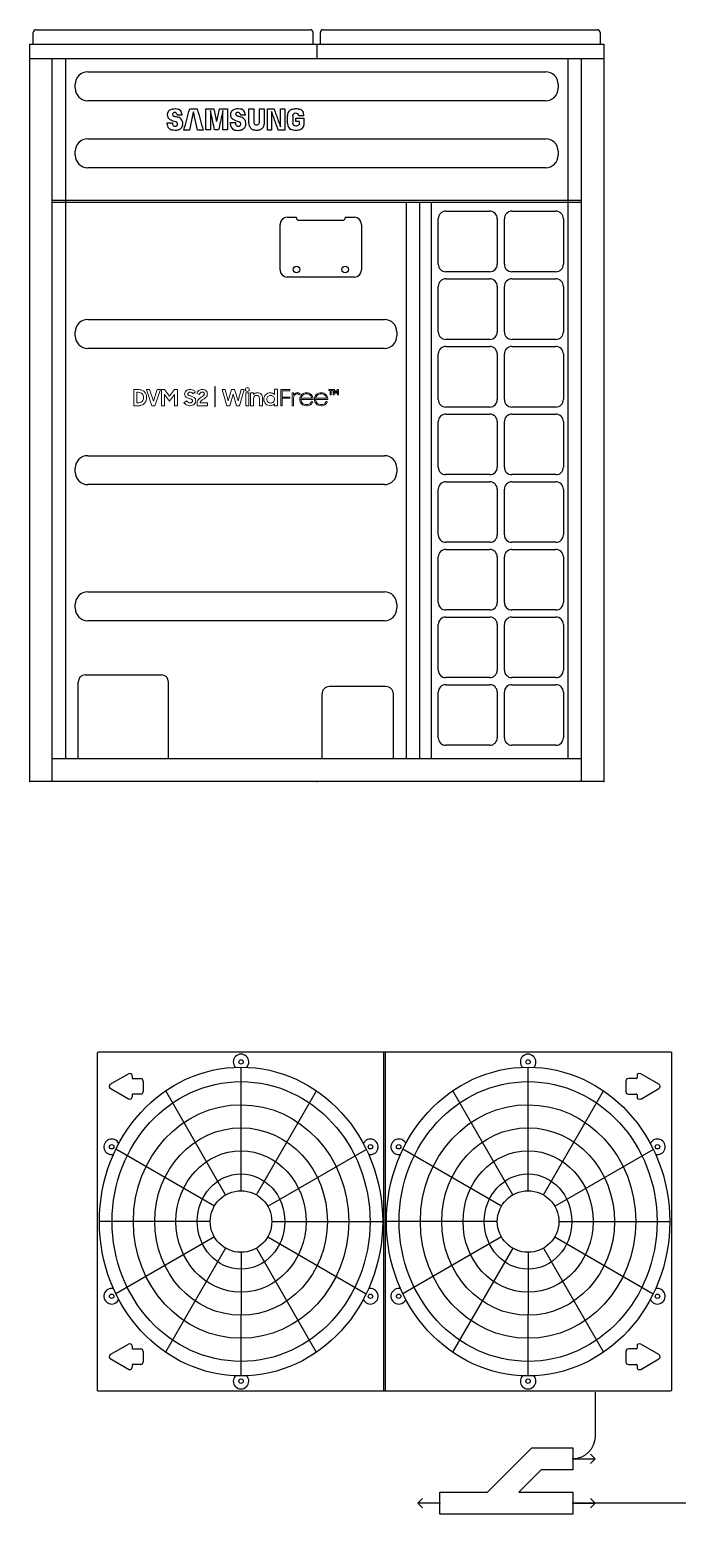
# Model space of a CAD drawing. Header units: millimetres. Extents: x -1305 to 107762, y -9150 to 56526.
# Drawn here: x 88169 to 89630, y 36033 to 39379 of the extents above; entities that cross this region are included whole.
import ezdxf

# ---------------------------------------------------------------- set-up
doc = ezdxf.new("R2010")
doc.units = ezdxf.units.MM
for name, color, linetype in [('DVM_JOINT', 6, 'Continuous'), ('DVM_OUTDOOR', 7, 'Continuous'), ('DVM_PIPE', 3, 'Continuous'), ('DVM_REPORT', 7, 'Continuous'), ('DVM_UNIT_BP', 7, 'Continuous'), ('DVM_UNIT_LP', 3, 'Continuous'), ('Layer 2', 7, 'Continuous')]:
    doc.layers.add(name, color=color, linetype=linetype)

# ---------------------------------------------------------------- blocks, each defined once
blk = doc.blocks.new('DVM_LP_VEC')
at = {"layer": 'DVM_UNIT_LP', "color": 0}
blk.add_line((0, 0), (100, 0), dxfattribs=at)
blk.add_lwpolyline([(78.8, 21.2), (100, 0), (78.8, -21.2)], dxfattribs=at)
blk.add_point((0, 0), dxfattribs=at)
blk = doc.blocks.new('ACC_AC_RF')
at = {"layer": 'DVM_JOINT'}
blk.add_lwpolyline([(-150, 25), (-150, -25), (-42.3, -25), (57.7, -125), (150, -125), (150, -75), (78.4, -75), (28.4, -25), (150, -25), (150, 25), (-150, 25)], dxfattribs=at)
at = {"layer": 'DVM_UNIT_BP'}
for p in [(-150, 0), (150, 0), (150, -100)]:
    blk.add_point(p, dxfattribs=at)
at = {"layer": 'DVM_UNIT_LP', "xscale": 0.5, "yscale": 0.5, "zscale": 0.5, "rotation": 180}
blk.add_blockref('DVM_LP_VEC', (-150, 0), dxfattribs=at)
at = {"layer": 'DVM_UNIT_LP', "color": 1, "xscale": -0.5, "yscale": 0.5, "zscale": 0.5, "rotation": 180}
blk.add_blockref('DVM_LP_VEC', (150, 0), dxfattribs=at)
at = {"layer": 'DVM_UNIT_LP', "color": 2, "xscale": -0.5, "yscale": 0.5, "zscale": 0.5, "rotation": 180}
blk.add_blockref('DVM_LP_VEC', (150, -100), dxfattribs=at)
blk = doc.blocks.new('A$C4428b33a')
at = {"layer": 'DVM_OUTDOOR', "color": 0}
for p, q in [((645.6, 765), (645.6, 0)), ((649.6, 0), (649.6, 765)), ((28.9, 692), (69.9, 715.7)), ((78.2, 710.9), (78.2, 706.2)), ((79.6, 704.7), (97.6, 704.7)), ((323.9, 451.9), (324.1, 730.5)), ((971.4, 451.9), (971.7, 730.5)), ((1215.6, 704.7), (1197.6, 704.7)), ((1217.1, 710.9), (1217.1, 706.2)), ((1266.4, 692), (1225.4, 715.7)), ((69.9, 658.7), (28.9, 682.4)), ((97.6, 669.7), (79.6, 669.7)), ((103.2, 699.2), (103.2, 675.2)), ((289.2, 442.6), (154, 677.2)), ((358.6, 442.6), (494.2, 676.9)), ((936.7, 442.6), (801.5, 677.2)), ((1006.1, 442.6), (1141.7, 676.9)), ((1192.1, 699.2), (1192.1, 675.2)), ((1197.6, 669.7), (1215.6, 669.7)), ((1225.4, 658.7), (1266.4, 682.4)), ((78.2, 668.2), (78.2, 663.5)), ((1217.1, 668.2), (1217.1, 663.5)), ((263.7, 417.3), (41.7, 545.8)), ((384.1, 417.2), (606.3, 545.2)), ((911.3, 417.3), (689.2, 545.8)), ((1031.6, 417.2), (1253.8, 545.2)), ((254.4, 382.6), (4.4, 382.8)), ((393.3, 382.4), (643.4, 382.2)), ((901.9, 382.6), (651.9, 382.8)), ((1040.9, 382.4), (1290.9, 382.2)), ((263.7, 347.8), (41.4, 219.8)), ((384, 347.7), (606, 219.2)), ((911.2, 347.8), (689, 219.8)), ((1031.5, 347.7), (1253.6, 219.2)), ((289.2, 322.4), (153.6, 88.1)), ((323.9, 313.1), (323.6, 34.5)), ((358.6, 322.4), (493.7, 87.7)), ((936.7, 322.4), (801.1, 88.1)), ((971.4, 313.1), (971.1, 34.5)), ((1006.1, 322.4), (1141.3, 87.7)), ((28.9, 82.6), (69.9, 106.3)), ((78.2, 101.5), (78.2, 96.8)), ((1217.1, 101.5), (1217.1, 96.8)), ((1266.4, 82.6), (1225.4, 106.3)), ((69.9, 49.3), (28.9, 73)), ((79.6, 95.3), (97.6, 95.3)), ((103.2, 89.8), (103.2, 65.8)), ((1192.1, 89.8), (1192.1, 65.8)), ((1215.6, 95.3), (1197.6, 95.3)), ((1225.4, 49.3), (1266.4, 73)), ((78.2, 58.8), (78.2, 54.1)), ((97.6, 60.3), (79.6, 60.3)), ((1197.6, 60.3), (1215.6, 60.3)), ((1217.1, 58.8), (1217.1, 54.1))]:
    blk.add_line(p, q, dxfattribs=at)
blk.add_lwpolyline([(3.1, 765), (1292.1, 765, -0.414263), (1295.1, 762), (1295, 3, -0.414164), (1292, 0), (3, 0, -0.414263), (0, 3), (0.1, 762, -0.414164)], format="xyb", close=True, dxfattribs=at)
for centre, radius in [((323.9, 742.3), 5), ((971.4, 742.3), 5), ((32, 551), 5), ((615.8, 551), 5), ((679.5, 551), 5), ((1263.2, 551), 5), ((323.9, 382.5), 69.4), ((971.4, 382.5), 69.4), ((32, 214), 5), ((615.8, 214), 5), ((679.5, 214), 5), ((1263.2, 214), 5), ((323.9, 22.7), 5), ((971.4, 22.7), 5)]:
    blk.add_circle(centre, radius, dxfattribs=at)
for centre, radius, start, end in [((323.9, 742.3), 17.5, 316.4681, 223.5206), ((971.4, 742.3), 17.5, 316.4456, 223.5431), ((72.6, 710.9), 5.54, 0, 120), ((79.6, 706.2), 1.46, 180, 270), ((97.6, 699.2), 5.54, 0, 90), ((1197.6, 699.2), 5.54, 90, 180), ((1215.6, 706.2), 1.46, 270, 0), ((1222.6, 710.9), 5.54, 60, 180), ((31.6, 687.2), 5.54, 120, 240), ((79.6, 668.2), 1.46, 90, 180), ((97.6, 675.2), 5.54, 270, 0), ((1197.6, 675.2), 5.54, 180, 270), ((1215.6, 668.2), 1.46, 0, 90), ((1263.6, 687.2), 5.54, 300, 60), ((72.6, 663.5), 5.54, 240, 0), ((1222.6, 663.5), 5.54, 180, 300), ((32, 551), 17.5, 23.8613, 283.9725), ((615.7, 551), 17.5, 256.1625, 155.9588), ((679.5, 551), 17.5, 23.9794, 283.8544), ((1263.3, 551), 17.5, 255.9881, 156.1163), ((32, 214), 17.5, 75.9881, 336.1163), ((615.7, 214), 17.5, 203.9794, 103.8544), ((679.5, 214), 17.5, 76.1625, 335.9587), ((1263.3, 214), 17.5, 203.8613, 103.9725), ((72.6, 101.5), 5.54, 0, 120), ((1222.6, 101.5), 5.54, 60, 180), ((31.6, 77.8), 5.54, 120, 240), ((79.6, 96.8), 1.46, 180, 270), ((97.6, 89.8), 5.54, 0, 90), ((1197.6, 89.8), 5.54, 90, 180), ((1215.6, 96.8), 1.46, 270, 0), ((1263.6, 77.8), 5.54, 300, 60), ((72.6, 54.1), 5.54, 240, 0), ((79.6, 58.8), 1.46, 90, 180), ((97.6, 65.8), 5.54, 270, 0), ((323.9, 22.7), 17.5, 136.4456, 43.5431), ((971.4, 22.7), 17.5, 136.4681, 43.5206), ((1197.6, 65.8), 5.54, 180, 270), ((1215.6, 58.8), 1.46, 0, 90), ((1222.6, 54.1), 5.54, 180, 300)]:
    blk.add_arc(centre, radius, start, end, dxfattribs=at)
for centre, major_axis, ratio in [((323.9, 382.5), (0, 348), 0.918136), ((971.4, 382.5), (0, 348), 0.918136), ((323.9, 382.5), (0.2, 315.3), 0.922691), ((971.4, 382.5), (0.2, 315.3), 0.922691), ((323.9, 382.5), (0.2, 263.3), 0.922407), ((971.4, 382.5), (0.2, 263.3), 0.922407), ((323.9, 382.5), (0.3, 211.3), 0.922006), ((971.4, 382.5), (0.3, 211.3), 0.922006), ((323.9, 382.5), (0.3, 159.3), 0.921389), ((971.4, 382.5), (0.3, 159.3), 0.921389), ((323.9, 382.5), (0.2, 107.3), 0.920083), ((971.4, 382.5), (0.2, 107.3), 0.920083)]:
    blk.add_ellipse(centre, major_axis=major_axis, ratio=ratio, dxfattribs=at)
blk = doc.blocks.new('A$C54a4946b')
at = {"layer": 'DVM_PIPE'}
for points in [[(3082.4, 275), (3082.4, 75, -0.41), (3032.4, 25), (1072.4, 25)], [(1122.4, 275), (1122.4, 175, -0.41), (1072.4, 125)]]:
    blk.add_lwpolyline(points, format="xyb", dxfattribs=at)
at = {"layer": 'DVM_JOINT', "extrusion": (0, 0, -1), "rotation": 180.0000000011413}
blk.add_blockref('ACC_AC_RF', (-922.4, 25), dxfattribs=at)
at = {"layer": 'DVM_OUTDOOR', "color": 0}
blk.add_blockref('A$C4428b33a', (0, 277.5), dxfattribs=at)
blk = doc.blocks.new('block 9')
at = {"layer": 'Layer 2', "lineweight": 0}
blk.add_lwpolyline([(137.7, -101.4), (144.8, -101.4), (151.7, -127), (159.3, -101.4), (166.1, -101.4), (173.7, -126.9), (180.5, -101.4), (187.4, -101.4), (177.1, -138), (170.3, -138), (162.6, -112.2), (155, -138), (148.1, -138), (137.7, -101.4)], dxfattribs=at)
blk = doc.blocks.new('block 10')
at = {"layer": 'Layer 2', "lineweight": 0}
blk.add_lwpolyline([(191.1, -108.7), (198, -108.7), (198, -138), (191.1, -138), (191.1, -108.7)], dxfattribs=at)
blk.add_open_spline([(190.3, -101.5), (190.3, -100.2), (190.7, -99.2), (191.4, -98.4), (192.2, -97.6), (193.2, -97.3), (194.5, -97.3), (195.9, -97.3), (196.9, -97.6), (197.7, -98.4), (198.4, -99.2), (198.8, -100.2), (198.8, -101.5), (198.8, -102.8), (198.4, -103.8), (197.7, -104.6), (196.9, -105.3), (195.9, -105.7), (194.5, -105.7), (193.2, -105.7), (192.1, -105.3), (191.4, -104.6), (190.7, -103.8), (190.3, -102.8), (190.3, -101.5)], degree=3, knots=[0, 0, 0, 0, 1, 1, 1, 2, 2, 2, 3, 3, 3, 4, 4, 4, 5, 5, 5, 6, 6, 6, 7, 7, 7, 8, 8, 8, 8], dxfattribs=at)
blk = doc.blocks.new('block 11')
at = {"layer": 'Layer 2', "lineweight": 0}
blk.add_open_spline([(201.9, -108.7), (201.9, -108.7), (208.6, -108.7), (208.6, -108.7), (208.6, -108.7), (208.6, -112.7), (208.6, -112.7), (209.5, -111.5), (210.8, -110.5), (212.2, -109.7), (213.7, -109), (215.4, -108.6), (217.3, -108.6), (221, -108.6), (223.8, -109.7), (225.9, -111.9), (227.9, -114), (228.9, -117), (228.9, -120.9), (228.9, -120.9), (228.9, -138), (228.9, -138), (228.9, -138), (222.1, -138), (222.1, -138), (222.1, -138), (222.1, -121.7), (222.1, -121.7), (222.1, -119.5), (221.5, -117.7), (220.4, -116.4), (219.3, -115.1), (217.7, -114.5), (215.5, -114.5), (213.5, -114.5), (211.9, -115.1), (210.6, -116.5), (209.3, -117.8), (208.6, -119.7), (208.6, -122.3), (208.6, -122.3), (208.6, -138), (208.6, -138), (208.6, -138), (201.9, -138), (201.9, -138), (201.9, -138), (201.9, -108.7), (201.9, -108.7)], degree=3, knots=[0, 0, 0, 0, 1, 1, 1, 2, 2, 2, 3, 3, 3, 4, 4, 4, 5, 5, 5, 6, 6, 6, 7, 7, 7, 8, 8, 8, 9, 9, 9, 10, 10, 10, 11, 11, 11, 12, 12, 12, 13, 13, 13, 14, 14, 14, 15, 15, 15, 16, 16, 16, 16], dxfattribs=at)
blk = doc.blocks.new('block 12')
at = {"layer": 'Layer 2', "lineweight": 0}
for points, knots in [([(246.3, -138), (244.6, -138), (242.8, -137.7), (241.1, -137), (239.4, -136.4), (237.8, -135.4), (236.5, -134.2), (235.1, -132.9), (234, -131.4), (233.2, -129.5), (232.3, -127.7), (231.9, -125.7), (231.9, -123.3), (231.9, -121), (232.3, -118.9), (233.1, -117.1), (233.9, -115.3), (235, -113.7), (236.4, -112.5), (237.7, -111.2), (239.3, -110.3), (241, -109.6), (242.8, -109), (244.6, -108.6), (246.4, -108.6), (248.3, -108.6), (250.1, -109), (251.7, -109.7), (253.4, -110.4), (254.7, -111.4), (255.8, -112.7), (255.8, -112.7), (255.8, -100.9), (255.8, -100.9), (255.8, -100.9), (262.6, -100.9), (262.6, -100.9), (262.6, -100.9), (262.6, -138), (262.6, -138), (262.6, -138), (255.8, -138), (255.8, -138), (255.8, -138), (255.8, -133.8), (255.8, -133.8), (254.8, -135.1), (253.4, -136.1), (251.7, -136.9), (250.1, -137.6), (248.3, -138), (246.3, -138)], [0, 0, 0, 0, 1, 1, 1, 2, 2, 2, 3, 3, 3, 4, 4, 4, 5, 5, 5, 6, 6, 6, 7, 7, 7, 8, 8, 8, 9, 9, 9, 10, 10, 10, 11, 11, 11, 12, 12, 12, 13, 13, 13, 14, 14, 14, 15, 15, 15, 16, 16, 16, 17, 17, 17, 17]), ([(247.4, -131.8), (248.7, -131.8), (249.9, -131.6), (250.9, -131.1), (252, -130.7), (252.9, -130.1), (253.7, -129.3), (254.4, -128.5), (255.1, -127.6), (255.5, -126.6), (256, -125.6), (256.2, -124.4), (256.2, -123.2), (256.2, -122.1), (256, -121), (255.5, -120), (255.1, -118.9), (254.4, -118), (253.7, -117.2), (252.9, -116.5), (252, -115.9), (250.9, -115.4), (249.9, -115), (248.7, -114.8), (247.4, -114.8), (246.2, -114.8), (245, -115), (243.9, -115.4), (242.9, -115.9), (241.9, -116.5), (241.1, -117.2), (240.3, -118), (239.7, -118.9), (239.2, -119.9), (238.8, -120.9), (238.6, -122.1), (238.6, -123.2), (238.6, -124.4), (238.8, -125.6), (239.2, -126.6), (239.7, -127.7), (240.3, -128.6), (241.1, -129.3), (241.9, -130.1), (242.9, -130.7), (243.9, -131.1), (245, -131.6), (246.2, -131.8), (247.4, -131.8)], [0, 0, 0, 0, 1, 1, 1, 2, 2, 2, 3, 3, 3, 4, 4, 4, 5, 5, 5, 6, 6, 6, 7, 7, 7, 8, 8, 8, 9, 9, 9, 10, 10, 10, 11, 11, 11, 12, 12, 12, 13, 13, 13, 14, 14, 14, 15, 15, 15, 16, 16, 16, 16])]:
    blk.add_open_spline(points, degree=3, knots=knots, dxfattribs=at)
blk = doc.blocks.new('block 13')
at = {"layer": 'Layer 2', "lineweight": 0}
blk.add_lwpolyline([(270.3, -101.4), (290.9, -101.4), (290.9, -104.2), (273.2, -104.2), (273.2, -118.3), (290.9, -118.3), (290.9, -121), (273.2, -121), (273.2, -138), (270.3, -138), (270.3, -101.4)], dxfattribs=at)
blk = doc.blocks.new('block 14')
at = {"layer": 'Layer 2', "lineweight": 0}
blk.add_open_spline([(296.1, -108.7), (296.1, -108.7), (298.9, -108.7), (298.9, -108.7), (298.9, -108.7), (298.9, -114.3), (298.9, -114.3), (299.7, -112.5), (300.8, -111.1), (302.3, -110.1), (303.7, -109.2), (305.5, -108.7), (307.6, -108.7), (308.9, -108.7), (310, -108.8), (310.9, -109.1), (311.8, -109.3), (312.7, -109.7), (313.6, -110.2), (313.6, -110.2), (311.9, -112.9), (311.9, -112.9), (311.3, -112.4), (310.6, -112), (309.9, -111.8), (309.2, -111.5), (308.4, -111.3), (307.5, -111.3), (304.9, -111.3), (302.8, -112.2), (301.3, -113.9), (299.8, -115.6), (299, -117.9), (299, -121), (299, -121), (299, -138), (299, -138), (299, -138), (296.1, -138), (296.1, -138), (296.1, -138), (296.1, -108.7), (296.1, -108.7)], degree=3, knots=[0, 0, 0, 0, 1, 1, 1, 2, 2, 2, 3, 3, 3, 4, 4, 4, 5, 5, 5, 6, 6, 6, 7, 7, 7, 8, 8, 8, 9, 9, 9, 10, 10, 10, 11, 11, 11, 12, 12, 12, 13, 13, 13, 14, 14, 14, 14], dxfattribs=at)
blk = doc.blocks.new('block 15')
at = {"layer": 'Layer 2', "lineweight": 0}
for points, knots in [([(328.1, -138), (325.8, -138), (323.6, -137.6), (321.7, -136.9), (319.8, -136.1), (318.2, -135.1), (316.9, -133.8), (315.6, -132.5), (314.6, -131), (313.8, -129.2), (313.1, -127.4), (312.8, -125.5), (312.8, -123.4), (312.8, -121.3), (313.2, -119.4), (313.9, -117.6), (314.7, -115.8), (315.7, -114.2), (317.1, -112.9), (318.5, -111.6), (320.1, -110.6), (321.9, -109.8), (323.8, -109), (325.8, -108.6), (328, -108.6), (330.1, -108.6), (332.1, -109), (333.9, -109.6), (335.7, -110.3), (337.3, -111.3), (338.7, -112.5), (340, -113.8), (341, -115.3), (341.8, -117), (342.5, -118.6), (342.9, -120.5), (342.9, -122.5), (342.9, -122.5), (342.9, -123.7), (342.9, -123.7), (342.9, -123.7), (315.5, -123.7), (315.5, -123.7), (315.6, -125.4), (316, -127), (316.6, -128.4), (317.3, -129.8), (318.1, -131.1), (319.2, -132.1), (320.3, -133.1), (321.6, -134), (323.1, -134.5), (324.6, -135.1), (326.3, -135.4), (328.1, -135.4), (331, -135.4), (333.4, -134.7), (335.3, -133.3), (337.2, -131.9), (338.7, -130), (339.7, -127.6), (339.7, -127.6), (342.2, -128.8), (342.2, -128.8), (340.9, -131.7), (339.1, -134), (336.8, -135.6), (334.5, -137.2), (331.6, -138), (328.1, -138)], [0, 0, 0, 0, 1, 1, 1, 2, 2, 2, 3, 3, 3, 4, 4, 4, 5, 5, 5, 6, 6, 6, 7, 7, 7, 8, 8, 8, 9, 9, 9, 10, 10, 10, 11, 11, 11, 12, 12, 12, 13, 13, 13, 14, 14, 14, 15, 15, 15, 16, 16, 16, 17, 17, 17, 18, 18, 18, 19, 19, 19, 20, 20, 20, 21, 21, 21, 22, 22, 22, 23, 23, 23, 23]), ([(328, -111.2), (326.4, -111.2), (324.8, -111.5), (323.4, -112), (322, -112.5), (320.8, -113.2), (319.7, -114.1), (318.6, -114.9), (317.7, -116), (317, -117.2), (316.3, -118.4), (315.8, -119.7), (315.6, -121.1), (315.6, -121.1), (340, -121.1), (340, -121.1), (339.9, -119.6), (339.5, -118.3), (338.8, -117.1), (338.2, -115.9), (337.3, -114.8), (336.3, -114), (335.3, -113.1), (334.1, -112.4), (332.6, -111.9), (331.2, -111.5), (329.7, -111.2), (328, -111.2)], [0, 0, 0, 0, 1, 1, 1, 2, 2, 2, 3, 3, 3, 4, 4, 4, 5, 5, 5, 6, 6, 6, 7, 7, 7, 8, 8, 8, 9, 9, 9, 9])]:
    blk.add_open_spline(points, degree=3, knots=knots, dxfattribs=at)
blk = doc.blocks.new('block 16')
at = {"layer": 'Layer 2', "lineweight": 0}
for points, knots in [([(361.3, -138), (358.9, -138), (356.8, -137.6), (354.9, -136.9), (353, -136.1), (351.4, -135.1), (350.1, -133.8), (348.7, -132.5), (347.7, -131), (347, -129.2), (346.3, -127.4), (345.9, -125.5), (345.9, -123.4), (345.9, -121.3), (346.3, -119.4), (347.1, -117.6), (347.8, -115.8), (348.9, -114.2), (350.3, -112.9), (351.6, -111.6), (353.2, -110.6), (355.1, -109.8), (357, -109), (359, -108.6), (361.1, -108.6), (363.3, -108.6), (365.3, -109), (367.1, -109.6), (368.9, -110.3), (370.5, -111.3), (371.8, -112.5), (373.1, -113.8), (374.2, -115.3), (374.9, -117), (375.7, -118.6), (376.1, -120.5), (376.1, -122.5), (376.1, -122.5), (376.1, -123.7), (376.1, -123.7), (376.1, -123.7), (348.7, -123.7), (348.7, -123.7), (348.8, -125.4), (349.1, -127), (349.8, -128.4), (350.4, -129.8), (351.3, -131.1), (352.4, -132.1), (353.5, -133.1), (354.8, -134), (356.3, -134.5), (357.8, -135.1), (359.5, -135.4), (361.3, -135.4), (364.1, -135.4), (366.5, -134.7), (368.5, -133.3), (370.4, -131.9), (371.8, -130), (372.8, -127.6), (372.8, -127.6), (375.4, -128.8), (375.4, -128.8), (374.1, -131.7), (372.3, -134), (370, -135.6), (367.7, -137.2), (364.8, -138), (361.3, -138)], [0, 0, 0, 0, 1, 1, 1, 2, 2, 2, 3, 3, 3, 4, 4, 4, 5, 5, 5, 6, 6, 6, 7, 7, 7, 8, 8, 8, 9, 9, 9, 10, 10, 10, 11, 11, 11, 12, 12, 12, 13, 13, 13, 14, 14, 14, 15, 15, 15, 16, 16, 16, 17, 17, 17, 18, 18, 18, 19, 19, 19, 20, 20, 20, 21, 21, 21, 22, 22, 22, 23, 23, 23, 23]), ([(361.1, -111.2), (359.5, -111.2), (358, -111.5), (356.6, -112), (355.2, -112.5), (353.9, -113.2), (352.9, -114.1), (351.8, -114.9), (350.9, -116), (350.2, -117.2), (349.4, -118.4), (349, -119.7), (348.8, -121.1), (348.8, -121.1), (373.2, -121.1), (373.2, -121.1), (373, -119.6), (372.6, -118.3), (372, -117.1), (371.3, -115.9), (370.5, -114.8), (369.5, -114), (368.4, -113.1), (367.2, -112.4), (365.8, -111.9), (364.4, -111.5), (362.8, -111.2), (361.1, -111.2)], [0, 0, 0, 0, 1, 1, 1, 2, 2, 2, 3, 3, 3, 4, 4, 4, 5, 5, 5, 6, 6, 6, 7, 7, 7, 8, 8, 8, 9, 9, 9, 9])]:
    blk.add_open_spline(points, degree=3, knots=knots, dxfattribs=at)
blk = doc.blocks.new('block 8')
at = {"layer": 'Layer 2'}
for name in ['block 10', 'block 9', 'block 11', 'block 12', 'block 13', 'block 14', 'block 15', 'block 16']:
    blk.add_blockref(name, (0, 0), dxfattribs=at)
blk = doc.blocks.new('block 7')
at = {"layer": 'Layer 2'}
blk.add_blockref('block 8', (0, 0), dxfattribs=at)
blk = doc.blocks.new('block 19')
at = {"layer": 'Layer 2', "lineweight": 0}
blk.add_lwpolyline([(381.5, -103.7), (378.2, -103.7), (378.2, -101.5), (387, -101.5), (387, -103.7), (383.7, -103.7), (383.7, -113.7), (381.5, -113.7), (381.5, -103.7)], dxfattribs=at)
blk = doc.blocks.new('block 20')
at = {"layer": 'Layer 2', "lineweight": 0}
blk.add_lwpolyline([(388.3, -101.5), (390.6, -101.5), (394.3, -106.7), (398.1, -101.5), (400.2, -101.5), (400.2, -113.7), (398, -113.7), (398, -105.2), (394.2, -110.2), (390.6, -105.3), (390.6, -113.7), (388.3, -113.7), (388.3, -101.5)], dxfattribs=at)
blk = doc.blocks.new('block 18')
at = {"layer": 'Layer 2'}
for name in ['block 19', 'block 20']:
    blk.add_blockref(name, (0, 0), dxfattribs=at)
blk = doc.blocks.new('block 17')
at = {"layer": 'Layer 2'}
blk.add_blockref('block 18', (0, 0), dxfattribs=at)
blk = doc.blocks.new('block 21')
at = {"layer": 'Layer 2', "lineweight": 0}
blk.add_lwpolyline([(122.5, -140.5), (121.2, -140.5), (121.2, -94.7), (122.5, -94.7), (122.5, -140.5)], dxfattribs=at)
blk = doc.blocks.new('block 6')
at = {"layer": 'Layer 2'}
for name in ['block 21', 'block 7', 'block 17']:
    blk.add_blockref(name, (0, 0), dxfattribs=at)
blk = doc.blocks.new('block 24')
at = {"layer": 'Layer 2', "lineweight": 0}
for points in [[(-32.8, -101.4), (-25.8, -101.4), (-17.1, -127.5), (-8.5, -101.4), (-1.5, -101.4), (-13.7, -137.9), (-20.6, -137.9), (-32.8, -101.4)], [(1.3, -101.4), (8.1, -101.4), (19.1, -116.7), (30.6, -101.4), (37.1, -101.4), (37.1, -137.9), (30.3, -137.9), (30.3, -112.3), (19.1, -127.4), (8.1, -112.5), (8.1, -137.9), (1.3, -137.9), (1.3, -101.4)]]:
    blk.add_lwpolyline(points, dxfattribs=at)
for points, knots in [([(-61.6, -101.4), (-61.6, -101.4), (-51.6, -101.4), (-51.6, -101.4), (-48.6, -101.4), (-45.8, -101.9), (-43.5, -102.8), (-41.1, -103.7), (-39, -105), (-37.4, -106.6), (-35.7, -108.3), (-34.5, -110.2), (-33.6, -112.4), (-32.8, -114.6), (-32.4, -117), (-32.4, -119.6), (-32.4, -122.2), (-32.8, -124.6), (-33.8, -126.9), (-34.7, -129.1), (-36, -131), (-37.7, -132.6), (-39.4, -134.3), (-41.4, -135.5), (-43.7, -136.5), (-46, -137.4), (-48.6, -137.9), (-51.3, -137.9), (-51.3, -137.9), (-61.6, -137.9), (-61.6, -137.9), (-61.6, -137.9), (-61.6, -101.4), (-61.6, -101.4)], [0, 0, 0, 0, 1, 1, 1, 2, 2, 2, 3, 3, 3, 4, 4, 4, 5, 5, 5, 6, 6, 6, 7, 7, 7, 8, 8, 8, 9, 9, 9, 10, 10, 10, 11, 11, 11, 11]), ([(-54.8, -107.7), (-54.8, -107.7), (-54.8, -131.6), (-54.8, -131.6), (-54.8, -131.6), (-52.1, -131.6), (-52.1, -131.6), (-50.1, -131.6), (-48.3, -131.3), (-46.7, -130.7), (-45.1, -130.1), (-43.8, -129.2), (-42.7, -128.1), (-41.6, -127.1), (-40.7, -125.8), (-40.1, -124.4), (-39.5, -122.9), (-39.2, -121.3), (-39.2, -119.6), (-39.2, -117.9), (-39.4, -116.3), (-40, -114.8), (-40.5, -113.4), (-41.3, -112.1), (-42.4, -111), (-43.5, -110), (-44.9, -109.2), (-46.5, -108.6), (-48.2, -108), (-50.2, -107.7), (-52.4, -107.7), (-52.4, -107.7), (-54.8, -107.7), (-54.8, -107.7)], [0, 0, 0, 0, 1, 1, 1, 2, 2, 2, 3, 3, 3, 4, 4, 4, 5, 5, 5, 6, 6, 6, 7, 7, 7, 8, 8, 8, 9, 9, 9, 10, 10, 10, 11, 11, 11, 11]), ([(65.7, -137.9), (62.4, -137.9), (59.6, -137.3), (57.4, -136), (55.1, -134.8), (53.2, -133.2), (51.5, -131.4), (51.5, -131.4), (57.7, -126.7), (57.7, -126.7), (58.6, -128.2), (59.8, -129.4), (61.1, -130.2), (62.5, -131), (64, -131.4), (65.7, -131.4), (67.5, -131.4), (68.8, -130.9), (69.8, -130), (70.7, -129), (71.2, -127.9), (71.2, -126.7), (71.2, -125.9), (71, -125.3), (70.6, -124.8), (70.1, -124.3), (69.6, -123.8), (68.9, -123.4), (68.2, -123.1), (67.4, -122.7), (66.4, -122.4), (65.5, -122.2), (64.6, -121.9), (63.6, -121.6), (62.4, -121.2), (61.2, -120.8), (59.9, -120.3), (58.7, -119.9), (57.6, -119.3), (56.6, -118.5), (55.6, -117.7), (54.8, -116.8), (54.2, -115.7), (53.6, -114.6), (53.3, -113.2), (53.3, -111.5), (53.3, -110.1), (53.6, -108.7), (54.2, -107.5), (54.8, -106.3), (55.6, -105.2), (56.7, -104.3), (57.8, -103.4), (59.1, -102.6), (60.6, -102.1), (62, -101.6), (63.6, -101.4), (65.4, -101.4), (66.8, -101.4), (68.2, -101.5), (69.3, -101.8), (70.5, -102), (71.6, -102.4), (72.6, -102.9), (73.6, -103.3), (74.5, -103.9), (75.3, -104.5), (76.1, -105.2), (76.9, -105.9), (77.6, -106.6), (77.6, -106.6), (72, -111), (72, -111), (70.5, -108.6), (68.3, -107.4), (65.4, -107.4), (63.8, -107.4), (62.5, -107.8), (61.6, -108.6), (60.8, -109.3), (60.3, -110.3), (60.3, -111.4), (60.3, -112.1), (60.5, -112.7), (60.9, -113.2), (61.3, -113.7), (61.9, -114.1), (62.6, -114.5), (63.2, -114.9), (64, -115.2), (64.9, -115.5), (65.8, -115.8), (66.8, -116.1), (67.8, -116.4), (69, -116.8), (70.2, -117.3), (71.5, -117.8), (72.7, -118.3), (73.9, -118.9), (74.9, -119.7), (75.9, -120.5), (76.7, -121.5), (77.4, -122.6), (78, -123.8), (78.3, -125.2), (78.3, -126.9), (78.3, -128.3), (78, -129.6), (77.5, -131), (76.9, -132.3), (76.1, -133.5), (75, -134.5), (73.9, -135.5), (72.6, -136.3), (71.1, -137), (69.5, -137.6), (67.7, -137.9), (65.7, -137.9)], [0, 0, 0, 0, 1, 1, 1, 2, 2, 2, 3, 3, 3, 4, 4, 4, 5, 5, 5, 6, 6, 6, 7, 7, 7, 8, 8, 8, 9, 9, 9, 10, 10, 10, 11, 11, 11, 12, 12, 12, 13, 13, 13, 14, 14, 14, 15, 15, 15, 16, 16, 16, 17, 17, 17, 18, 18, 18, 19, 19, 19, 20, 20, 20, 21, 21, 21, 22, 22, 22, 23, 23, 23, 24, 24, 24, 25, 25, 25, 26, 26, 26, 27, 27, 27, 28, 28, 28, 29, 29, 29, 30, 30, 30, 31, 31, 31, 32, 32, 32, 33, 33, 33, 34, 34, 34, 35, 35, 35, 36, 36, 36, 37, 37, 37, 38, 38, 38, 39, 39, 39, 39]), ([(81.3, -131.6), (81.3, -130), (81.5, -128.6), (82.1, -127.4), (82.7, -126.1), (83.4, -125), (84.3, -124), (85.2, -122.9), (86.3, -122), (87.4, -121.1), (88.6, -120.3), (89.7, -119.5), (90.8, -118.7), (91.7, -118.1), (92.6, -117.5), (93.4, -116.9), (94.3, -116.3), (95, -115.8), (95.6, -115.2), (96.3, -114.6), (96.8, -114), (97.2, -113.4), (97.5, -112.8), (97.7, -112.2), (97.7, -111.5), (97.7, -110.3), (97.3, -109.3), (96.5, -108.5), (95.6, -107.6), (94.4, -107.2), (92.7, -107.2), (91.1, -107.2), (89.8, -107.7), (88.8, -108.7), (87.8, -109.7), (87, -111), (86.4, -112.5), (86.4, -112.5), (80.5, -109.7), (80.5, -109.7), (81.6, -107.1), (83.2, -105.1), (85.3, -103.6), (87.3, -102.1), (89.8, -101.4), (92.8, -101.4), (94.7, -101.4), (96.3, -101.6), (97.8, -102.1), (99.2, -102.7), (100.5, -103.4), (101.5, -104.3), (102.5, -105.2), (103.3, -106.3), (103.8, -107.5), (104.4, -108.7), (104.6, -110), (104.6, -111.4), (104.6, -112.9), (104.4, -114.1), (103.8, -115.3), (103.3, -116.4), (102.6, -117.4), (101.7, -118.4), (100.9, -119.3), (99.9, -120.2), (98.8, -120.9), (97.7, -121.7), (96.6, -122.5), (95.5, -123.2), (94.6, -123.8), (93.7, -124.4), (92.8, -125), (91.9, -125.7), (91.1, -126.3), (90.4, -126.9), (89.7, -127.6), (89.1, -128.3), (88.7, -129), (88.3, -129.7), (88, -130.5), (88, -131.4), (88, -131.4), (104.5, -131.4), (104.5, -131.4), (104.5, -131.4), (104.5, -137.9), (104.5, -137.9), (104.5, -137.9), (81.3, -137.9), (81.3, -137.9), (81.3, -137.9), (81.3, -131.6), (81.3, -131.6)], [0, 0, 0, 0, 1, 1, 1, 2, 2, 2, 3, 3, 3, 4, 4, 4, 5, 5, 5, 6, 6, 6, 7, 7, 7, 8, 8, 8, 9, 9, 9, 10, 10, 10, 11, 11, 11, 12, 12, 12, 13, 13, 13, 14, 14, 14, 15, 15, 15, 16, 16, 16, 17, 17, 17, 18, 18, 18, 19, 19, 19, 20, 20, 20, 21, 21, 21, 22, 22, 22, 23, 23, 23, 24, 24, 24, 25, 25, 25, 26, 26, 26, 27, 27, 27, 28, 28, 28, 29, 29, 29, 30, 30, 30, 31, 31, 31, 31])]:
    blk.add_open_spline(points, degree=3, knots=knots, dxfattribs=at)
blk = doc.blocks.new('block 5')
at = {"layer": 'Layer 2'}
for name in ['block 6', 'block 24']:
    blk.add_blockref(name, (0, 0), dxfattribs=at)
blk = doc.blocks.new('DVM_OD_DVMS2_1295x1695x765_F')
at = {"layer": 'DVM_OUTDOOR', "color": 0}
for p, q in [((8.2, 1662.5), (8.2, 1688.5)), ((14.7, 1695), (632.7, 1695)), ((639.2, 1662.5), (639.2, 1688.5)), ((655.8, 1662.5), (655.8, 1688.5)), ((662.3, 1695), (1280.3, 1695)), ((1286.8, 1688.5), (1286.8, 1662.5)), ((647.5, 1662.5), (647.5, 1629.5)), ((1295, 1629.5), (0, 1629.5)), ((50.5, 0), (50.5, 1629.5)), ((80.5, 1629.5), (80.5, 52.1)), ((1214.5, 52.1), (1214.5, 1629.5)), ((1244.5, 0), (1244.5, 1629.5)), ((131, 1600), (1164, 1600)), ((102.9, 1562.9), (102.9, 1571.9)), ((1192.1, 1571.9), (1192.1, 1562.9)), ((1164, 1534.8), (131, 1534.8)), ((378.5, 1468.7), (369.3, 1510)), ((397.4, 1469.1), (397.4, 1516.6)), ((397.4, 1516.6), (399.4, 1516.6)), ((409.5, 1505.3), (407.8, 1512.9)), ((407.8, 1512.9), (407.8, 1469.1)), ((435.7, 1512.7), (434.1, 1505.3)), ((435.7, 1469.1), (435.7, 1512.7)), ((444.2, 1516.6), (446.2, 1516.6)), ((446.2, 1516.6), (446.2, 1469.1)), ((517.7, 1516), (517.7, 1487)), ((536.3, 1468.7), (536.3, 1516.2)), ((310.5, 1481.2), (310.5, 1485.3)), ((310.5, 1485.3), (322.3, 1485.3)), ((322.3, 1485.3), (322.3, 1482.5)), ((332.8, 1503.1), (332.8, 1502.1)), ((343.4, 1502.1), (332.8, 1502.1)), ((343.4, 1504.6), (343.4, 1502.1)), ((364.4, 1487.4), (360.4, 1468.7)), ((453, 1481.3), (453, 1485.4)), ((453, 1485.4), (464.7, 1485.4)), ((464.7, 1482.7), (464.7, 1485.4)), ((475.2, 1503.2), (475.2, 1502.2)), ((485.8, 1502.2), (475.2, 1502.2)), ((485.8, 1504.8), (485.8, 1502.2)), ((581.5, 1483.4), (581.5, 1501.4)), ((593.3, 1500.9), (593.3, 1484)), ((618, 1501), (607.1, 1501)), ((618, 1504.8), (618, 1501)), ((131, 1449), (1164, 1449)), ((399.4, 1469.1), (397.4, 1469.1)), ((102.9, 1411.9), (102.9, 1420.9)), ((1192.1, 1420.9), (1192.1, 1411.9)), ((1164, 1383.8), (131, 1383.8)), ((50.5, 1310.7), (1244.5, 1310.7)), ((1244.5, 1305.3), (50.5, 1305.3)), ((849.5, 1305.3), (849.5, 52.1)), ((880, 52.1), (880, 1305.3)), ((906, 1305.3), (906, 52.1)), ((580.9, 1272), (600.7, 1272)), ((712.6, 1272), (732.5, 1272)), ((938.8, 1285.9), (1037.8, 1285.9)), ((1087.8, 1285.9), (1186.8, 1285.9)), ((564.9, 1153.4), (564.9, 1256)), ((606.7, 1265.5), (706.7, 1265.5)), ((748.5, 1256), (748.5, 1153.4)), ((921.8, 1166.4), (921.8, 1268.9)), ((1054.8, 1268.9), (1054.8, 1166.4)), ((1070.8, 1166.4), (1070.8, 1268.9)), ((1203.8, 1268.9), (1203.8, 1166.4)), ((1037.8, 1149.4), (938.8, 1149.4)), ((1186.8, 1149.4), (1087.8, 1149.4)), ((732.5, 1137.4), (580.9, 1137.4)), ((921.8, 1013.9), (921.8, 1116.4)), ((938.8, 1133.4), (1037.8, 1133.4)), ((1054.8, 1116.4), (1054.8, 1013.9)), ((1070.8, 1013.9), (1070.8, 1116.4)), ((1087.8, 1133.4), (1186.8, 1133.4)), ((1203.8, 1116.4), (1203.8, 1013.9)), ((131, 1041.7), (800.3, 1041.7)), ((102.9, 1004.6), (102.9, 1013.6)), ((828.4, 1013.6), (828.4, 1004.6)), ((800.3, 976.5), (131, 976.5)), ((1037.8, 996.9), (938.8, 996.9)), ((938.8, 980.9), (1037.8, 980.9)), ((1186.8, 996.9), (1087.8, 996.9)), ((1087.8, 980.9), (1186.8, 980.9)), ((921.8, 861.4), (921.8, 963.9)), ((1054.8, 963.9), (1054.8, 861.4)), ((1070.8, 861.4), (1070.8, 963.9)), ((1203.8, 963.9), (1203.8, 861.4)), ((1037.8, 844.4), (938.8, 844.4)), ((1186.8, 844.4), (1087.8, 844.4)), ((921.8, 708.9), (921.8, 811.4)), ((938.8, 828.4), (1037.8, 828.4)), ((1054.8, 811.4), (1054.8, 708.9)), ((1070.8, 708.9), (1070.8, 811.4)), ((1087.8, 828.4), (1186.8, 828.4)), ((1203.8, 811.4), (1203.8, 708.9)), ((102.9, 697.6), (102.9, 706.6)), ((131, 734.7), (800.3, 734.7)), ((828.4, 706.6), (828.4, 697.6)), ((800.3, 669.5), (131, 669.5)), ((1037.8, 691.9), (938.8, 691.9)), ((938.8, 675.9), (1037.8, 675.9)), ((1186.8, 691.9), (1087.8, 691.9)), ((1087.8, 675.9), (1186.8, 675.9)), ((921.8, 556.4), (921.8, 658.9)), ((1054.8, 658.9), (1054.8, 556.4)), ((1070.8, 556.4), (1070.8, 658.9)), ((1203.8, 658.9), (1203.8, 556.4)), ((1037.8, 539.4), (938.8, 539.4)), ((1186.8, 539.4), (1087.8, 539.4)), ((921.8, 403.9), (921.8, 506.4)), ((938.8, 523.4), (1037.8, 523.4)), ((1054.8, 506.4), (1054.8, 403.9)), ((1070.8, 403.9), (1070.8, 506.4)), ((1087.8, 523.4), (1186.8, 523.4)), ((1203.8, 506.4), (1203.8, 403.9)), ((131, 427.7), (800.3, 427.7)), ((102.9, 390.6), (102.9, 399.6)), ((828.4, 399.6), (828.4, 390.6)), ((1037.8, 386.9), (938.8, 386.9)), ((938.8, 370.9), (1037.8, 370.9)), ((1186.8, 386.9), (1087.8, 386.9)), ((1087.8, 370.9), (1186.8, 370.9)), ((800.3, 362.5), (131, 362.5)), ((921.8, 251.4), (921.8, 353.9)), ((1054.8, 353.9), (1054.8, 251.4)), ((1070.8, 251.4), (1070.8, 353.9)), ((1203.8, 353.9), (1203.8, 251.4)), ((125.5, 240.5), (297.1, 240.5)), ((1037.8, 234.4), (938.8, 234.4)), ((1186.8, 234.4), (1087.8, 234.4)), ((109.5, 52.1), (109.5, 224.5)), ((313.1, 52.1), (313.1, 224.5)), ((803.7, 214.3), (676.3, 214.3)), ((921.8, 98.9), (921.8, 201.4)), ((938.8, 218.4), (1037.8, 218.4)), ((1054.8, 201.4), (1054.8, 98.9)), ((1070.8, 98.9), (1070.8, 201.4)), ((1087.8, 218.4), (1186.8, 218.4)), ((1203.8, 201.4), (1203.8, 98.9)), ((659.5, 52.1), (659.5, 197.5)), ((820.5, 52.1), (820.5, 197.5)), ((1037.8, 81.9), (938.8, 81.9)), ((1186.8, 81.9), (1087.8, 81.9)), ((50.5, 52.1), (1244.5, 52.1))]:
    blk.add_line(p, q, dxfattribs=at)
blk.add_lwpolyline([(0, 1662.5), (1295, 1662.5), (1295, 0), (0, 0)], close=True, dxfattribs=at)
for centre in [(601.7, 1154.2), (711.7, 1154.2)]:
    blk.add_circle(centre, 7.53, dxfattribs=at)
for centre, radius, start, end in [((14.7, 1688.5), 6.5, 90, 180), ((632.7, 1688.5), 6.5, 0, 90), ((662.3, 1688.5), 6.5, 90, 180), ((1280.3, 1688.5), 6.5, 0, 90), ((131, 1571.9), 28.1, 90, 180), ((1164, 1571.9), 28.1, 0, 90), ((131, 1562.9), 28.1, 180, 270), ((1164, 1562.9), 28.1, 270, 0), ((594.8, 1931.5), 500, 238.0303, 238.102), ((331.4, 1504.6), 12, 0, 73.3584), ((810, 1876.5), 500, 227.6439, 227.7467), ((473.8, 1504.8), 12, 0, 73.3584), ((596.5, 1501.4), 15, 128.0575, 180), ((608, 1504.8), 10, 360, 29.5349), ((322.5, 1481.2), 12, 180, 208.57), ((326.9, 1504.4), 4.45, 180.2299, 251.9776), ((330.6, 1483.4), 15, 344.9126, 76.2198), ((465, 1481.3), 12, 180, 208.57), ((473, 1483.5), 15, 344.9126, 76.2198), ((596.5, 1483.4), 15, 180, 242.8583), ((608.5, 1480), 10, 300.6545, 0), ((131, 1420.9), 28.1, 90, 180), ((1164, 1420.9), 28.1, 0, 90), ((131, 1411.9), 28.1, 180, 270), ((1164, 1411.9), 28.1, 270, 0), ((580.9, 1256), 16, 90, 180), ((600.7, 1271), 1, 355.2201, 89.9998), ((712.6, 1271), 1, 89.9999, 184.7802), ((732.5, 1256), 16, 0, 90), ((938.8, 1268.9), 17, 90, 180), ((1037.8, 1268.9), 17, 0, 90), ((1087.8, 1268.9), 17, 90, 180), ((1186.8, 1268.9), 17, 0, 90), ((606.7, 1270.5), 5, 175.2198, 270), ((706.7, 1270.5), 5, 270, 4.7802), ((580.9, 1153.4), 16, 180, 270), ((732.5, 1153.4), 16, 270, 0), ((938.8, 1166.4), 17, 180, 270), ((1037.8, 1166.4), 17, 270, 0), ((1087.8, 1166.4), 17, 180, 270), ((1186.8, 1166.4), 17, 270, 0), ((938.8, 1116.4), 17, 90, 180), ((1037.8, 1116.4), 17, 0, 90), ((1087.8, 1116.4), 17, 90, 180), ((1186.8, 1116.4), 17, 0, 90), ((131, 1013.6), 28.1, 90, 180), ((800.3, 1013.6), 28.1, 0, 90), ((131, 1004.6), 28.1, 180, 270), ((800.3, 1004.6), 28.1, 270, 0), ((938.8, 1013.9), 17, 180, 270), ((1037.8, 1013.9), 17, 270, 0), ((1087.8, 1013.9), 17, 180, 270), ((1186.8, 1013.9), 17, 270, 0), ((938.8, 963.9), 17, 90, 180), ((1037.8, 963.9), 17, 0, 90), ((1087.8, 963.9), 17, 90, 180), ((1186.8, 963.9), 17, 0, 90), ((938.8, 861.4), 17, 180, 270), ((1037.8, 861.4), 17, 270, 0), ((1087.8, 861.4), 17, 180, 270), ((1186.8, 861.4), 17, 270, 0), ((938.8, 811.4), 17, 90, 180), ((1037.8, 811.4), 17, 0, 90), ((1087.8, 811.4), 17, 90, 180), ((1186.8, 811.4), 17, 0, 90), ((131, 706.6), 28.1, 90, 180), ((800.3, 706.6), 28.1, 0, 90), ((938.8, 708.9), 17, 180, 270), ((1037.8, 708.9), 17, 270, 0), ((1087.8, 708.9), 17, 180, 270), ((1186.8, 708.9), 17, 270, 0), ((131, 697.6), 28.1, 180, 270), ((800.3, 697.6), 28.1, 270, 0), ((938.8, 658.9), 17, 90, 180), ((1037.8, 658.9), 17, 0, 90), ((1087.8, 658.9), 17, 90, 180), ((1186.8, 658.9), 17, 0, 90), ((938.8, 556.4), 17, 180, 270), ((1037.8, 556.4), 17, 270, 0), ((1087.8, 556.4), 17, 180, 270), ((1186.8, 556.4), 17, 270, 0), ((938.8, 506.4), 17, 90, 180), ((1037.8, 506.4), 17, 0, 90), ((1087.8, 506.4), 17, 90, 180), ((1186.8, 506.4), 17, 0, 90), ((131, 399.6), 28.1, 90, 180), ((800.3, 399.6), 28.1, 0, 90), ((938.8, 403.9), 17, 180, 270), ((1037.8, 403.9), 17, 270, 0), ((1087.8, 403.9), 17, 180, 270), ((1186.8, 403.9), 17, 270, 0), ((131, 390.6), 28.1, 180, 270), ((800.3, 390.6), 28.1, 270, 0), ((938.8, 353.9), 17, 90, 180), ((1037.8, 353.9), 17, 0, 90), ((1087.8, 353.9), 17, 90, 180), ((1186.8, 353.9), 17, 0, 90), ((125.5, 224.5), 16, 90, 180), ((297.1, 224.5), 16, 0, 90), ((938.8, 251.4), 17, 180, 270), ((1037.8, 251.4), 17, 270, 0), ((1087.8, 251.4), 17, 180, 270), ((1186.8, 251.4), 17, 270, 0), ((676.3, 197.5), 16.8, 90, 180), ((803.7, 197.5), 16.8, 0, 90), ((938.8, 201.4), 17, 90, 180), ((1037.8, 201.4), 17, 0, 90), ((1087.8, 201.4), 17, 90, 180), ((1186.8, 201.4), 17, 0, 90), ((938.8, 98.9), 17, 180, 270), ((1037.8, 98.9), 17, 270, 0), ((1087.8, 98.9), 17, 180, 270), ((1186.8, 98.9), 17, 270, 0)]:
    blk.add_arc(centre, radius, start, end, dxfattribs=at)
at = {"layer": 'DVM_OUTDOOR', "color": 0, "extrusion": (0, 0, -1)}
for centre, radius, start, end in [((-328.1, 1503.1), 4.68, 121.898, 180), ((-470.9, 1503.2), 4.32, 132.2533, 180), ((-327.3, 1482.5), 5, 314.6445, 0), ((-469.3, 1504.5), 4.45, 288.0224, 3.5688), ((-469.7, 1482.7), 5, 314.6445, 0), ((-598.3, 1500.9), 5, 360, 46.5688), ((-598.3, 1484), 5, 311.4171, 360), ((-605.8, 1483), 3, 180, 237.8243)]:
    blk.add_arc(centre, radius, start, end, dxfattribs=at)
at = {"layer": 'DVM_OUTDOOR', "color": 0}
for points, knots in [([(323.7, 1479), (324.9, 1477.8), (326.4, 1477.2), (329.2, 1477.2), (330.7, 1477.5), (331.9, 1478.3), (332.6, 1479), (333.3, 1479.9), (333.7, 1481.1), (333.7, 1482), (333.7, 1483), (333.4, 1484.1), (332.6, 1485.1), (332.2, 1485.6), (331.1, 1486.5), (328.9, 1487.4), (320.8, 1489.6), (316.9, 1491.5), (314.6, 1493.9), (314.1, 1494.4), (313.2, 1495.5), (311.6, 1498.3), (311, 1501), (311, 1505.6), (311.6, 1507.9), (313, 1510.4), (313.6, 1511.3), (315.1, 1513.2), (316.8, 1514.4), (318.3, 1515.2), (320.7, 1516.4), (324, 1517), (330.6, 1517), (332.8, 1516.7), (334.8, 1516.1)], [0, 0, 0, 0, 0.089697, 0.089697, 0.137359, 0.175767, 0.175767, 0.198379, 0.253466, 0.260847, 0.260847, 0.317116, 0.341155, 0.341155, 0.353534, 0.421463, 0.421463, 0.549302, 0.553302, 0.553302, 0.578417, 0.611338, 0.685421, 0.685421, 0.772205, 0.772205, 0.785521, 0.809559, 0.858818, 0.858818, 0.86206, 0.945613, 0.945613, 1, 1, 1, 1]), ([(330, 1507.4), (329.2, 1507.9), (328.1, 1508.2), (325.3, 1508.2), (324.2, 1507.8), (322.8, 1506.4), (322.4, 1505.5), (322.4, 1504.4), (322.4, 1504.4), (322.4, 1504.4)], [0, 0, 0, 0, 0.31345, 0.31345, 0.654461, 0.654461, 0.99262, 0.99262, 1, 1, 1, 1]), ([(361, 1516.2), (361.6, 1516.2), (362.2, 1516.2), (367.3, 1516.2), (371.8, 1516.2), (376.8, 1516.2), (377.4, 1516.2), (378, 1516.2)], [0, 0, 0, 0, 0.105956, 0.105956, 0.894057, 0.894057, 1, 1, 1, 1]), ([(466.2, 1479.1), (467.4, 1477.9), (468.8, 1477.4), (471.6, 1477.4), (473.2, 1477.6), (474.3, 1478.4), (475, 1479.1), (475.7, 1480), (476.1, 1481.2), (476.2, 1482.1), (476.2, 1483.1), (475.8, 1484.3), (475.1, 1485.3), (474.7, 1485.7), (473.6, 1486.7), (471.3, 1487.6), (463.3, 1489.7), (459.4, 1491.6), (457, 1494), (456.5, 1494.5), (455.6, 1495.6), (454, 1498.4), (453.5, 1501.2), (453.5, 1505.7), (454.1, 1508), (455.4, 1510.5), (456, 1511.4), (457.5, 1513.3), (459.3, 1514.6), (460.7, 1515.3), (463.1, 1516.5), (466.4, 1517.1), (473, 1517.1), (475.3, 1516.9), (477.2, 1516.3)], [0, 0, 0, 0, 0.089697, 0.089697, 0.137359, 0.175767, 0.175767, 0.198379, 0.253466, 0.260847, 0.260847, 0.317116, 0.341155, 0.341155, 0.353534, 0.421463, 0.421463, 0.549302, 0.553302, 0.553302, 0.578417, 0.611338, 0.685421, 0.685421, 0.772205, 0.772205, 0.785521, 0.809559, 0.858818, 0.858818, 0.86206, 0.945613, 0.945613, 1, 1, 1, 1]), ([(473.1, 1507), (472.2, 1507.9), (470.8, 1508.3), (467.7, 1508.3), (466.7, 1507.9), (465.3, 1506.5), (464.9, 1505.7), (464.9, 1504.8)], [0, 0, 0, 0, 0.377677, 0.377677, 0.70237, 0.70237, 1, 1, 1, 1]), ([(493.8, 1516), (493.8, 1511.1), (493.8, 1503.9), (493.8, 1495.4), (493.8, 1491.8), (493.8, 1489.3), (493.8, 1488.1), (493.8, 1485.7), (494, 1484.5), (494.4, 1482.1), (494.6, 1480.9), (495.2, 1478.6), (495.7, 1477.5), (496.9, 1475.3), (497.6, 1474.3), (499.2, 1472.5), (500.1, 1471.7), (502.1, 1470.4), (503.3, 1469.9), (505.6, 1469.2), (506.9, 1469.1), (509.3, 1468.8), (510.5, 1468.7), (513, 1468.6), (514.2, 1468.6), (516.6, 1468.9), (517.9, 1469.1), (520.2, 1469.8), (521.4, 1470.2), (523.4, 1471.5), (524.3, 1472.4), (526, 1474.2), (526.7, 1475.2), (527.9, 1477.3), (528.4, 1478.4), (529.5, 1481.9), (529.9, 1484.3), (530, 1488), (530, 1489.2), (530, 1491.6), (530, 1495.3), (530, 1503.8), (530, 1511.1), (530, 1516)], [0, 0, 0, 0, 0.125, 0.1875, 0.21875, 0.21875, 0.25, 0.25, 0.28125, 0.28125, 0.3125, 0.3125, 0.34375, 0.34375, 0.375, 0.375, 0.40625, 0.40625, 0.4375, 0.4375, 0.46875, 0.46875, 0.5, 0.5, 0.53125, 0.53125, 0.5625, 0.5625, 0.59375, 0.59375, 0.625, 0.625, 0.65625, 0.65625, 0.6875, 0.6875, 0.75, 0.75, 0.78125, 0.78125, 0.8125, 0.875, 1, 1, 1, 1]), ([(506.1, 1516), (505.7, 1516), (505.4, 1516), (501.3, 1516), (497.6, 1516), (493.8, 1516)], [0, 0, 0, 0, 0.081464, 0.081464, 1, 1, 1, 1]), ([(511.9, 1479.7), (511.1, 1479.7), (510.2, 1479.8), (508.7, 1480.5), (508, 1481), (507, 1482.3), (506.7, 1483.1), (506.2, 1484.7), (506.1, 1485.5), (506, 1487.2), (506.1, 1488), (506.1, 1489.6), (506.1, 1492.1), (506.1, 1501.2), (506.1, 1509.4), (506.1, 1516)], [0, 0, 0, 0, 0.0625, 0.0625, 0.125, 0.125, 0.1875, 0.1875, 0.25, 0.25, 0.3125, 0.3125, 0.375, 0.5, 1, 1, 1, 1]), ([(530, 1516), (526.2, 1516), (522.4, 1516), (518.3, 1516), (518, 1516), (517.7, 1516)], [0, 0, 0, 0, 0.918536, 0.918536, 1, 1, 1, 1]), ([(536.3, 1516.2), (539.4, 1516.2), (542.6, 1516.2), (546.3, 1516.2), (546.9, 1516.2), (548.2, 1516.2), (549, 1516.2), (550.2, 1516.2), (550.8, 1516.2), (551.3, 1516.2)], [0, 0, 0, 0, 0.629752, 0.629752, 0.744121, 0.744121, 0.892801, 0.892801, 1, 1, 1, 1]), ([(545.8, 1510.2), (545.8, 1508.1), (545.8, 1505.9), (545.8, 1502.1), (545.8, 1500.4), (545.8, 1497.4), (545.8, 1496.1), (545.8, 1486.1), (545.8, 1477.4), (545.8, 1468.7)], [0, 0, 0, 0, 0.154902, 0.154902, 0.277425, 0.277425, 0.371674, 0.371674, 1, 1, 1, 1]), ([(551.3, 1516.2), (554.5, 1507.5), (557.6, 1498.7), (561.2, 1488.5), (561.8, 1487.1), (562.9, 1483.8), (563.6, 1482), (564.8, 1478.7), (565.2, 1477.4), (565.7, 1476)], [0, 0, 0, 0, 0.653146, 0.653146, 0.75934, 0.75934, 0.897392, 0.897392, 1, 1, 1, 1]), ([(587.3, 1513.2), (588, 1513.8), (588.8, 1514.3), (590, 1515), (590.5, 1515.2), (593.6, 1516.5), (596.7, 1517), (603.9, 1517), (606.7, 1516.7), (609.3, 1516), (609.8, 1515.8), (612.5, 1514.6), (614.3, 1513.2), (615.8, 1511.1), (615.8, 1511.1), (616.1, 1510.6), (616.4, 1510.2), (616.7, 1509.7)], [0, 0, 0, 0, 0.085595, 0.085595, 0.136181, 0.136181, 0.375657, 0.375657, 0.594391, 0.594391, 0.655359, 0.655359, 0.935586, 0.935586, 0.94156, 0.94156, 1, 1, 1, 1]), ([(607.1, 1501), (606.6, 1502.8), (605.8, 1504.2), (603.5, 1506.1), (602, 1506.6), (598.1, 1506.6), (596.3, 1505.9), (594.9, 1504.5)], [0, 0, 0, 0, 0.31768, 0.31768, 0.632092, 0.632092, 1, 1, 1, 1]), ([(345.1, 1479.5), (344.7, 1478.2), (344.2, 1476.9), (343.3, 1475.3), (343.1, 1475), (341.6, 1472.7), (340.1, 1471.3), (338, 1470.1), (337.8, 1470), (337.2, 1469.7), (336.8, 1469.5), (335.5, 1468.9), (333, 1468.2), (330, 1467.9), (325.3, 1467.9), (321.8, 1468.3), (319.1, 1469.2), (316.6, 1470.2), (315.1, 1471.2), (314, 1472.6)], [0, 0, 0, 0, 0.110739, 0.110739, 0.147653, 0.147653, 0.331344, 0.331344, 0.348476, 0.348476, 0.384977, 0.384977, 0.465113, 0.584997, 0.584997, 0.756116, 0.824427, 0.824427, 1, 1, 1, 1]), ([(325.5, 1500.2), (325.7, 1500.1), (325.9, 1500.1), (326.2, 1499.9), (326.4, 1499.9), (326.7, 1499.8), (326.9, 1499.8), (327.2, 1499.7), (327.3, 1499.7), (327.5, 1499.6), (328.3, 1499.4), (330.5, 1498.9), (332.7, 1498.3), (334.2, 1498)], [0, 0, 0, 0, 0.0625, 0.0625, 0.125, 0.125, 0.1875, 0.1875, 0.21875, 0.21875, 0.25, 0.5, 1, 1, 1, 1]), ([(456.4, 1472.7), (457.5, 1471.4), (459, 1470.3), (461.6, 1469.3), (464.3, 1468.4), (467.7, 1468), (472.4, 1468), (475.4, 1468.3), (477.9, 1469.1), (479.3, 1469.6), (479.7, 1469.8), (480.2, 1470.1), (480.4, 1470.2), (482.5, 1471.4), (484.1, 1472.9), (485.5, 1475.1), (485.8, 1475.5), (486.7, 1477.1), (487.2, 1478.3), (487.5, 1479.6)], [0, 0, 0, 0, 0.175573, 0.175573, 0.243884, 0.415003, 0.415003, 0.534887, 0.615023, 0.615023, 0.651524, 0.651524, 0.668656, 0.668656, 0.852347, 0.852347, 0.889261, 0.889261, 1, 1, 1, 1]), ([(476.6, 1498.1), (475.2, 1498.5), (473, 1499), (470.7, 1499.5), (469.9, 1499.7), (469.7, 1499.8), (469.6, 1499.8), (469.4, 1499.9), (469.2, 1499.9), (468.8, 1500), (468.6, 1500.1), (468.3, 1500.2), (468.1, 1500.2), (467.9, 1500.3)], [0, 0, 0, 0, 0.5, 0.75, 0.78125, 0.78125, 0.8125, 0.8125, 0.875, 0.875, 0.9375, 0.9375, 1, 1, 1, 1]), ([(517.7, 1487), (517.7, 1486.1), (517.6, 1485.2), (517.2, 1483.5), (516.9, 1482.7), (515.9, 1481.2), (515.3, 1480.6), (513.7, 1479.9), (512.8, 1479.7), (511.9, 1479.7)], [0, 0, 0, 0, 0.25, 0.25, 0.5, 0.5, 0.75, 0.75, 1, 1, 1, 1]), ([(595, 1480.2), (596.5, 1478.9), (598.3, 1478.3), (601.9, 1478.3), (603.2, 1478.5), (605.3, 1479.3), (606.3, 1479.8), (607.4, 1480.5)], [0, 0, 0, 0, 0.487354, 0.487354, 0.789033, 0.789033, 1, 1, 1, 1]), ([(608.8, 1483), (608.8, 1484), (608.8, 1485), (608.8, 1486.1), (608.8, 1486.4), (608.8, 1486.9), (608.8, 1487.2), (608.8, 1487.6), (608.8, 1487.8), (608.8, 1487.9)], [0, 0, 0, 0, 0.589619, 0.589619, 0.727253, 0.727253, 0.906176, 0.906176, 1, 1, 1, 1]), ([(446.2, 1469.1), (445.5, 1469.1), (444.8, 1469.1), (444.2, 1469.1), (441.3, 1469.1), (438.5, 1469.1), (435.7, 1469.1)], [-0.236512, -0.236512, -0.236512, -0.236512, 0, 0, 0, 1, 1, 1, 1]), ([(613.6, 1471.4), (612.3, 1470.6), (611.1, 1469.9), (607.1, 1468.4), (603.8, 1467.9), (595.9, 1467.9), (592.5, 1468.6), (589.7, 1470)], [0, 0, 0, 0, 0.169505, 0.169505, 0.573105, 0.573105, 1, 1, 1, 1])]:
    blk.add_open_spline(points, degree=3, knots=knots, dxfattribs=at)
for points, degree in [([(347.9, 1468.7), (352.2, 1484.5), (356.6, 1500.4), (361, 1516.2)], 3), ([(369.3, 1510), (364.4, 1487.4)], 1), ([(378, 1516.2), (382.4, 1500.4), (386.8, 1484.5), (391.2, 1468.7)], 3), ([(399.4, 1516.6), (404.8, 1516.6), (410.2, 1516.6), (415.6, 1516.6)], 3), ([(415.6, 1516.6), (417.6, 1507), (419.7, 1497.3), (421.8, 1487.7)], 3), ([(421.8, 1487.7), (423.9, 1497.3), (426, 1507), (428, 1516.6)], 3), ([(428, 1516.6), (433.4, 1516.6), (438.8, 1516.6), (444.2, 1516.6)], 3), ([(560.7, 1468.7), (545.8, 1510.2)], 1), ([(565.7, 1476), (565.7, 1516.2)], 1), ([(565.7, 1516.2), (575.3, 1516.2)], 1), ([(575.3, 1516.2), (575.3, 1500.4), (575.3, 1484.5), (575.3, 1468.7)], 3), ([(314, 1472.6), (313.2, 1473.5), (312.6, 1474.4), (312, 1475.5)], 3), ([(417.2, 1469.1), (414.6, 1481.2), (412, 1493.2), (409.5, 1505.3)], 3), ([(434.1, 1505.3), (431.5, 1493.2), (428.9, 1481.2), (426.3, 1469.1)], 3), ([(454.4, 1475.6), (455, 1474.5), (455.7, 1473.6), (456.4, 1472.7)], 3), ([(600.5, 1487.9), (600.5, 1490.5), (600.5, 1493.2), (600.5, 1495.8)], 3), ([(600.5, 1495.8), (606.5, 1495.8), (612.5, 1495.8), (618.5, 1495.8)], 3), ([(608.8, 1487.9), (606, 1487.9), (603.3, 1487.9), (600.5, 1487.9)], 3), ([(618.5, 1495.8), (618.5, 1490.5), (618.5, 1485.2), (618.5, 1480)], 3), ([(360.4, 1468.7), (356.2, 1468.7), (352, 1468.7), (347.9, 1468.7)], 3), ([(391.2, 1468.7), (387, 1468.7), (382.7, 1468.7), (378.5, 1468.7)], 3), ([(407.8, 1469.1), (405, 1469.1), (402.2, 1469.1), (399.4, 1469.1)], 3), ([(426.3, 1469.1), (423.3, 1469.1), (420.3, 1469.1), (417.2, 1469.1)], 3), ([(545.8, 1468.7), (542.6, 1468.7), (539.4, 1468.7), (536.3, 1468.7)], 3), ([(575.3, 1468.7), (560.7, 1468.7)], 1)]:
    blk.add_open_spline(points, degree=degree, dxfattribs=at)
at = {"layer": 'DVM_UNIT_BP'}
for p in [(0, 0), (647.5, 0), (1295, 0)]:
    blk.add_point(p, dxfattribs=at)
at = {"layer": 'DVM_OUTDOOR', "color": 0}
blk.add_blockref('block 5', (296.3, 985.2), dxfattribs=at)

msp = doc.modelspace()

# ---------------------------------------------------------------- block references
at = {"layer": 'DVM_REPORT', "color": 0}
for name, p in [('DVM_OD_DVMS2_1295x1695x765_F', (88168.7, 37684.3)), ('A$C54a4946b', (88321.6, 36032.6))]:
    msp.add_blockref(name, p, dxfattribs=at)

doc.saveas('drawing.dxf')
